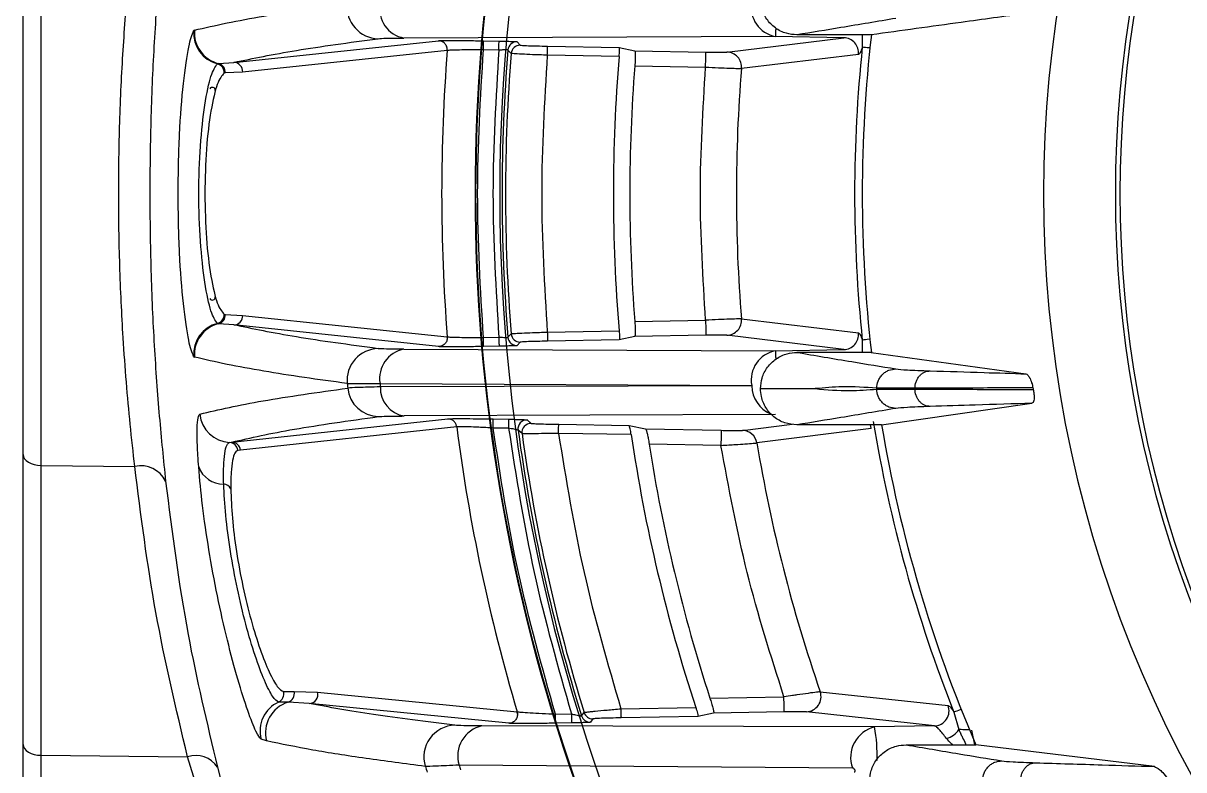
# Model space of a CAD drawing. Extents: x 17.3 to 113.1, y 4.8 to 84.5.
# Drawn here: x 103.273 to 105.195, y 34.952 to 36.189 of the extents above; entities that cross this region are included whole.
import ezdxf

# ---------------------------------------------------------------- set-up
doc = ezdxf.new("R2010")
doc.units = 0
doc.header["$MEASUREMENT"] = 0
doc.layers.add('OBJECT', color=7, linetype='CONTINUOUS')

msp = doc.modelspace()

# ---------------------------------------------------------------- linework, layer by layer
at = {"layer": 'OBJECT'}
for p, q in [((103.2727, 34.4065), (103.2727, 37.2701)), ((103.3022, 35.4562), (103.3022, 36.3568)), ((103.5563, 36.1772), (103.555, 36.1762)), ((104.5191, 36.1667), (103.9035, 36.1642)), ((104.6322, 36.1647), (104.5191, 36.1667)), ((104.6777, 36.1695), (104.5544, 36.1695)), ((104.6626, 36.1695), (104.6627, 36.149)), ((103.6217, 36.1239), (103.9607, 36.1598)), ((104.0354, 36.1597), (104.0609, 36.1592)), ((104.0909, 36.1582), (104.0962, 36.1524)), ((104.1412, 36.1508), (104.2599, 36.1488)), ((104.2599, 36.1488), (104.2858, 36.1431)), ((104.4384, 36.141), (104.6322, 36.1647)), ((103.9753, 36.1437), (103.6362, 36.108)), ((103.9753, 36.1437), (103.9753, 36.1448)), ((103.9753, 36.1448), (103.9753, 36.1437)), ((104.0607, 36.1442), (104.0351, 36.1447)), ((104.081, 36.1386), (104.0757, 36.1444)), ((104.2599, 36.1338), (104.1409, 36.1358)), ((104.2858, 36.1431), (104.4035, 36.141)), ((104.6565, 36.1372), (104.4627, 36.1139)), ((103.5943, 36.1215), (103.5962, 36.122)), ((103.5962, 36.122), (103.6217, 36.1239)), ((103.6362, 36.108), (103.6075, 36.1066)), ((104.2859, 36.1181), (104.4031, 36.116)), ((103.6075, 36.1066), (103.6055, 36.1061)), ((103.6055, 35.7068), (103.6075, 35.7064)), ((103.6075, 35.7064), (103.6362, 35.7049)), ((103.6362, 35.7049), (103.9753, 35.6693)), ((103.5962, 35.6909), (103.5943, 35.6915)), ((103.6217, 35.6891), (103.5962, 35.6909)), ((103.9607, 35.6531), (103.6217, 35.6891)), ((104.2859, 35.6949), (104.4031, 35.6969)), ((104.4627, 35.699), (104.6565, 35.6757)), ((103.9753, 35.6681), (103.9753, 35.6693)), ((103.9753, 35.6693), (103.9753, 35.6681)), ((104.0351, 35.6683), (104.0607, 35.6687)), ((104.0757, 35.6685), (104.081, 35.6744)), ((104.1409, 35.6771), (104.2599, 35.6792)), ((104.2858, 35.6699), (104.2599, 35.6642)), ((104.4035, 35.6719), (104.2858, 35.6699)), ((104.6322, 35.6483), (104.4384, 35.672)), ((103.9035, 35.6487), (104.5191, 35.6463)), ((104.0609, 35.6537), (104.0354, 35.6533)), ((104.0962, 35.6606), (104.0909, 35.6548)), ((104.2599, 35.6642), (104.1412, 35.6621)), ((104.5191, 35.6463), (104.6322, 35.6483)), ((104.6627, 35.6639), (104.6626, 35.6435)), ((103.555, 35.6368), (103.5563, 35.6358)), ((104.6777, 35.6435), (104.5544, 35.6435)), ((104.6777, 35.6435), (104.9339, 35.608)), ((103.8638, 35.5921), (104.4795, 35.5886)), ((104.4796, 35.5879), (103.8644, 35.5865)), ((104.4941, 35.5834), (104.4941, 35.5836)), ((104.6867, 35.5828), (104.6867, 35.5842)), ((104.75, 35.5829), (104.75, 35.5841)), ((104.6947, 35.5235), (104.9438, 35.5592)), ((103.6183, 35.4949), (103.9763, 35.5335)), ((104.5191, 35.5406), (103.904, 35.5382)), ((104.0514, 35.5333), (104.0772, 35.5329)), ((104.1076, 35.5318), (104.1141, 35.526)), ((103.9908, 35.5204), (103.6328, 35.4817)), ((104.0769, 35.5179), (104.0512, 35.5183)), ((104.099, 35.509), (104.0925, 35.5148)), ((104.1598, 35.5244), (104.2764, 35.5224)), ((104.2764, 35.5224), (104.3037, 35.5167)), ((104.3037, 35.5167), (104.4289, 35.5145)), ((104.4642, 35.5144), (104.5467, 35.5248)), ((104.6777, 35.5174), (104.4882, 35.4935)), ((104.6947, 35.5235), (104.5544, 35.5235)), ((103.6144, 35.4944), (103.6183, 35.4949)), ((104.2799, 35.5073), (104.1595, 35.5094)), ((103.6328, 35.4817), (103.6283, 35.4813)), ((104.4285, 35.4895), (104.3097, 35.4916)), ((103.3022, 35.4562), (103.4575, 35.4545)), ((103.3022, 34.9762), (103.3022, 35.4562)), ((103.704, 35.0816), (103.7215, 35.082)), ((103.7215, 35.082), (103.7604, 35.0806)), ((103.7604, 35.0806), (104.0909, 35.0483)), ((104.4103, 35.071), (104.533, 35.0731)), ((104.5931, 35.0813), (104.8048, 35.0588)), ((103.7114, 35.064), (103.6958, 35.0643)), ((103.7463, 35.0619), (103.7114, 35.064)), ((104.077, 35.0291), (103.7463, 35.0619)), ((104.2628, 35.0532), (104.3869, 35.0553)), ((104.0909, 35.0483), (104.0915, 35.0441)), ((104.0916, 35.0441), (104.091, 35.0483)), ((104.1544, 35.0443), (104.1809, 35.0447)), ((104.1977, 35.0413), (104.2019, 35.0471)), ((104.2165, 35.0366), (104.2123, 35.0308)), ((104.3905, 35.0404), (104.2631, 35.0382)), ((104.4163, 35.0461), (104.3905, 35.0404)), ((104.5334, 35.0481), (104.4163, 35.0461)), ((104.7822, 35.0248), (104.5701, 35.0482)), ((104.8146, 35.0476), (104.8227, 35.0188)), ((104.6832, 35.0231), (104.0327, 35.0249)), ((104.1812, 35.0298), (104.1547, 35.0293)), ((104.7822, 35.0248), (104.6832, 35.0231)), ((104.8434, 35.0179), (104.8486, 34.9935)), ((103.676, 34.9999), (103.6668, 35.0027)), ((104.7353, 34.9935), (104.8508, 34.9935)), ((105.1467, 34.9576), (104.8508, 34.9935)), ((103.3022, 34.9762), (103.5449, 34.9736)), ((103.3022, 34.856), (103.3022, 34.9762)), ((103.5624, 34.9165), (103.5449, 34.9736)), ((103.5945, 34.9563), (103.6117, 34.8904)), ((104.6464, 34.9551), (103.9947, 34.96))]:
    msp.add_line(p, q, dxfattribs=at)
at = {"layer": 'OBJECT', "flags": 128}
for points in [[(104.0351, 36.1447), (104.0352, 36.1476), (104.0352, 36.1504), (104.0353, 36.1529), (104.0353, 36.1552), (104.0354, 36.1571), (104.0354, 36.1585), (104.0354, 36.1593), (104.0354, 36.1597)], [(104.0607, 36.1442), (104.0607, 36.1471), (104.0608, 36.1499), (104.0608, 36.1525), (104.0608, 36.1547), (104.0609, 36.1566), (104.0609, 36.158), (104.0609, 36.1589), (104.0609, 36.1592)], [(104.1409, 36.1358), (104.141, 36.1387), (104.141, 36.1415), (104.1411, 36.1441), (104.1411, 36.1464), (104.1411, 36.1482), (104.1412, 36.1496), (104.1412, 36.1505), (104.1412, 36.1508)], [(104.6753, 36.1477), (104.6745, 36.1478), (104.6709, 36.1482), (104.6678, 36.1485), (104.6654, 36.1487), (104.6636, 36.1489), (104.6627, 36.149)], [(104.4031, 36.116), (104.4032, 36.1209), (104.4033, 36.1255), (104.4033, 36.1298), (104.4034, 36.1336), (104.4035, 36.1367), (104.4035, 36.139), (104.4035, 36.1405), (104.4035, 36.141)], [(104.4031, 35.6969), (104.4032, 35.6921), (104.4033, 35.6875), (104.4033, 35.6832), (104.4034, 35.6794), (104.4035, 35.6763), (104.4035, 35.674), (104.4035, 35.6725), (104.4035, 35.6719)], [(104.0354, 35.6533), (104.0354, 35.6536), (104.0354, 35.6545), (104.0354, 35.6559), (104.0353, 35.6578), (104.0353, 35.66), (104.0352, 35.6626), (104.0352, 35.6654), (104.0351, 35.6683)], [(104.0607, 35.6687), (104.0607, 35.6658), (104.0608, 35.6631), (104.0608, 35.6605), (104.0608, 35.6582), (104.0609, 35.6564), (104.0609, 35.655), (104.0609, 35.6541), (104.0609, 35.6537)], [(104.1409, 35.6771), (104.141, 35.6742), (104.141, 35.6714), (104.1411, 35.6689), (104.1411, 35.6666), (104.1411, 35.6647), (104.1412, 35.6633), (104.1412, 35.6625), (104.1412, 35.6621)], [(104.6753, 35.6653), (104.6745, 35.6652), (104.6709, 35.6648), (104.6678, 35.6645), (104.6654, 35.6642), (104.6636, 35.664), (104.6627, 35.6639)], [(104.0512, 35.5183), (104.0512, 35.5212), (104.0513, 35.524), (104.0513, 35.5266), (104.0514, 35.5288), (104.0514, 35.5307), (104.0514, 35.5321), (104.0514, 35.533), (104.0514, 35.5333)], [(104.0769, 35.5179), (104.077, 35.5208), (104.077, 35.5235), (104.0771, 35.5261), (104.0771, 35.5284), (104.0771, 35.5302), (104.0772, 35.5316), (104.0772, 35.5325), (104.0772, 35.5329)], [(104.1595, 35.5094), (104.1596, 35.5123), (104.1596, 35.5151), (104.1597, 35.5177), (104.1597, 35.5199), (104.1598, 35.5218), (104.1598, 35.5232), (104.1598, 35.5241), (104.1598, 35.5244)], [(104.4289, 35.5145), (104.4289, 35.5139), (104.4289, 35.5125), (104.4289, 35.5101), (104.4288, 35.507), (104.4287, 35.5033), (104.4287, 35.499), (104.4286, 35.4943), (104.4285, 35.4895)], [(104.6777, 35.5174), (104.6767, 35.5216), (104.6759, 35.5235)], [(103.2727, 35.4742), (103.2733, 35.4707), (103.2749, 35.4674), (103.2776, 35.4643), (103.2813, 35.4616), (103.2858, 35.4593), (103.2909, 35.4576), (103.2964, 35.4566), (103.3022, 35.4562)], [(104.5334, 35.0481), (104.5334, 35.0487), (104.5334, 35.0501), (104.5333, 35.0525), (104.5333, 35.0556), (104.5332, 35.0594), (104.5331, 35.0636), (104.533, 35.0683), (104.533, 35.0731)], [(104.2628, 35.0532), (104.2629, 35.0503), (104.2629, 35.0475), (104.263, 35.0449), (104.263, 35.0426), (104.263, 35.0408), (104.2631, 35.0394), (104.2631, 35.0385), (104.2631, 35.0382)], [(104.8264, 35.0523), (104.8257, 35.052), (104.8223, 35.0506), (104.8194, 35.0495), (104.8171, 35.0486), (104.8155, 35.0479), (104.8146, 35.0476)], [(104.1547, 35.0293), (104.1547, 35.0296), (104.1547, 35.0305), (104.1547, 35.0319), (104.1546, 35.0338), (104.1546, 35.036), (104.1545, 35.0386), (104.1545, 35.0414), (104.1544, 35.0443)], [(104.1809, 35.0447), (104.181, 35.0419), (104.181, 35.0391), (104.1811, 35.0365), (104.1811, 35.0342), (104.1812, 35.0324), (104.1812, 35.031), (104.1812, 35.0301), (104.1812, 35.0298)], [(104.8404, 35.0181), (104.8403, 35.0181), (104.8373, 35.0182), (104.8344, 35.0183), (104.8317, 35.0185), (104.8291, 35.0186), (104.8267, 35.0187), (104.8245, 35.0188), (104.8227, 35.0188)], [(103.2727, 34.9942), (103.2733, 34.9907), (103.2749, 34.9874), (103.2776, 34.9843), (103.2813, 34.9816), (103.2858, 34.9793), (103.2909, 34.9776), (103.2964, 34.9766), (103.3022, 34.9762)]]:
    msp.add_lwpolyline(points, dxfattribs=at)
at = {"layer": 'OBJECT'}
for centre, radius, start, end in [((106.9727, 35.9065), 2.0098, 135.4001, 224.5999), ((106.9727, 35.9065), 1.8907, 138.3698, 221.6302), ((106.9727, 35.9065), 1.8831, 138.6329, 221.3671), ((106.9727, 35.9065), 2.9107, 155.7609, 204.2391), ((106.9727, 35.9065), 2.9515, 160.6731, 199.3269), ((106.9727, 35.9065), 2.9505, 160.5838, 199.4162), ((104.5282, 36.2153), 0.0495, 169.5178, 259.4001), ((103.8618, 36.2157), 0.0525, 174.3246, 268.6355), ((103.9123, 36.2127), 0.0492, 170.4609, 259.6117), ((103.6075, 36.1725), 0.0527, 175.9384, 255.4779), ((103.6087, 36.1731), 0.0525, 175.5226, 256.2377), ((106.9727, 35.9065), 2.31, 173.4625, 186.5375), ((104.0907, 36.1432), 0.015, 89.0181, 175.2864), ((104.0959, 36.1374), 0.015, 89.0184, 175.3913), ((104.6316, 36.1397), 0.025, 354.3064, 88.6166), ((106.9727, 35.9065), 2.3227, 174.0063, 185.9937), ((106.9727, 35.9065), 3.0068, 175.4759, 184.5241), ((106.9727, 35.9065), 3.0068, 175.4759, 184.5241), ((103.9754, 36.1455), 0.0019, 264.6822, 265.8618), ((106.9727, 35.9065), 2.9067, 175.3046, 184.6954), ((106.9727, 35.9065), 2.901, 175.4106, 184.5894), ((106.9727, 35.9065), 2.7223, 175.2106, 184.7894), ((104.4378, 36.116), 0.025, 355.2594, 88.6223), ((103.5904, 36.1069), 0.0151, 357.1808, 74.8293), ((103.5925, 36.1075), 0.015, 356.4513, 75.9149), ((103.6213, 36.1089), 0.015, 356.474, 88.5452), ((106.9727, 35.9065), 2.6951, 175.497, 184.503), ((106.9727, 35.9065), 2.5186, 175.2757, 184.7243), ((103.5859, 36.0776), 0.005, 0, 147.4319), ((103.5859, 35.7353), 0.005, 212.5681, 0), ((103.5904, 35.7061), 0.0151, 285.1707, 2.8192), ((103.5925, 35.7054), 0.015, 284.0851, 3.5487), ((103.6213, 35.704), 0.015, 271.4548, 3.526), ((103.6075, 35.6405), 0.0527, 104.5221, 184.0616), ((103.6087, 35.6399), 0.0525, 103.7618, 184.4779), ((104.4378, 35.697), 0.025, 271.3765, 4.7413), ((103.9754, 35.6674), 0.0019, 94.1382, 95.3178), ((104.0907, 35.6698), 0.015, 184.7136, 270.9819), ((104.0959, 35.6756), 0.015, 184.6087, 270.9816), ((104.6316, 35.6732), 0.025, 271.3841, 5.6929), ((103.8618, 35.5973), 0.0525, 91.3645, 185.6752), ((103.9123, 35.6003), 0.0492, 100.3883, 189.5391), ((104.5282, 35.5976), 0.0495, 100.5999, 190.4822), ((106.9727, 35.9065), 3.1787, 185.6762, 185.8165), ((106.9727, 35.9065), 3.1248, 185.7738, 185.8783), ((103.8625, 35.5895), 0.0524, 185.6746, 268.697), ((103.9114, 35.5847), 0.0471, 177.8397, 260.9475), ((104.5305, 35.5889), 0.0509, 181.1524, 247.2578), ((103.6173, 35.5468), 0.0525, 186.1133, 266.8308), ((104.1073, 35.5168), 0.015, 89.0244, 187.7188), ((106.9727, 35.9065), 3.0068, 187.3777, 196.5831), ((106.9727, 35.9065), 3.0068, 187.3777, 196.5831), ((106.9727, 35.9065), 2.9067, 187.7442, 197.3155), ((104.1139, 35.511), 0.015, 89.0258, 187.8498), ((104.4636, 35.4895), 0.0249, 9.2359, 88.6977), ((106.9727, 35.9065), 2.3227, 189.3487, 201.7023), ((106.9727, 35.9065), 2.31, 189.5438, 203.2808), ((103.6135, 35.4795), 0.0149, 6.9843, 86.5632), ((103.6179, 35.4799), 0.0149, 6.9984, 88.6172), ((106.9727, 35.9065), 2.901, 187.876, 197.2309), ((106.9727, 35.9065), 2.7223, 188.4312, 198.2199), ((106.9727, 35.9065), 2.5186, 189.4377, 199.1243), ((106.9727, 35.9065), 2.6951, 188.8556, 198.0596), ((103.4676, 35.41), 0.0457, 26.2358, 102.7698), ((103.604, 35.4688), 0.0433, 200.2316, 271.156), ((103.6043, 35.4121), 0.0134, 24.068, 87.8165), ((103.6895, 35.078), 0.015, 294.9098, 14.052), ((103.7069, 35.0783), 0.015, 287.3222, 14.1875), ((103.7459, 35.0769), 0.015, 271.5619, 14.288), ((104.5694, 35.0732), 0.025, 271.5008, 18.9277), ((103.7176, 35.0164), 0.0526, 114.4662, 195.1019), ((103.7267, 35.0137), 0.0526, 106.9452, 195.2625), ((104.7815, 35.0498), 0.025, 271.5261, 21.1214), ((104.0911, 35.048), 0.000362, 103.4347, 109.635), ((104.212, 35.0458), 0.015, 197.3297, 270.986), ((104.2162, 35.0516), 0.015, 197.2468, 270.984), ((103.989, 34.9734), 0.0525, 91.4584, 197.2006), ((104.0437, 34.9749), 0.0512, 102.3928, 196.9058), ((104.6953, 34.9726), 0.0519, 103.4062, 199.6375), ((104.4071, 34.9744), 0.2803, 358.5528, 9.9891), ((104.7917, 35.0398), 0.0374, 286.7506, 326.0142), ((103.5585, 34.9327), 0.0431, 33.247, 108.3204), ((106.9727, 35.9065), 3.1787, 197.364, 197.5454), ((106.9727, 35.9065), 3.1248, 197.6308, 197.7829)]:
    msp.add_arc(centre, radius, start, end, dxfattribs=at)
msp.add_ellipse((106.6115, 35.9065), major_axis=(1.6983, 0), ratio=0.977124, start_param=3.336501, end_param=3.338452, dxfattribs=at)
for points, knots in [([(103.5085, 36.3828), (103.5049, 36.3476), (103.4977, 36.2773), (103.4893, 36.1589), (103.4835, 36.0345), (103.4827, 35.9492), (103.4824, 35.9065)], [0, 0, 0, 0, 0.250229, 0.500882, 0.749824, 1, 1, 1, 1]), ([(103.4575, 35.4545), (103.4549, 35.4776), (103.45, 35.5221), (103.4435, 35.594), (103.4371, 35.6811), (103.4322, 35.7856), (103.4302, 35.906), (103.4321, 36.0265), (103.4377, 36.1446), (103.4465, 36.258), (103.4538, 36.325), (103.4575, 36.3584)], [0, 0, 0, 0, 0.08716, 0.168378, 0.249872, 0.377198, 0.499566, 0.621999, 0.749352, 0.874781, 1, 1, 1, 1]), ([(104.5544, 36.1695), (104.5485, 36.17), (104.5358, 36.1711), (104.518, 36.1802), (104.5037, 36.195), (104.4954, 36.2123), (104.4945, 36.2242), (104.4941, 36.2294)], [0, 0, 0, 0, 0.1876001, 0.4047628, 0.6207737, 0.8351753, 1, 1, 1, 1]), ([(103.5563, 36.1772), (103.5735, 36.1812), (103.6072, 36.1891), (103.6691, 36.2004), (103.7354, 36.2109), (103.7853, 36.2176), (103.8096, 36.2209)], [0, 0, 0, 0, 0.27038, 0.527173, 0.77038, 1, 1, 1, 1]), ([(104.9339, 36.2049), (104.8981, 36.2), (104.8125, 36.1882), (104.7273, 36.1764), (104.6777, 36.1695)], [0, 0, 0, 0, 0.4174352, 1, 1, 1, 1]), ([(104.7185, 36.1968), (104.6882, 36.1917), (104.6342, 36.1826), (104.5788, 36.1735), (104.5544, 36.1695)], [0, 0, 0, 0, 0.560008, 1, 1, 1, 1]), ([(103.5292, 35.9065), (103.5297, 35.9398), (103.5307, 36.0065), (103.5379, 36.0925), (103.5471, 36.1564), (103.5523, 36.1696), (103.555, 36.1762)], [0, 0, 0, 0, 0.24993, 0.499886, 0.749919, 1, 1, 1, 1]), ([(104.5193, 36.1808), (104.5193, 36.1807), (104.5192, 36.1777), (104.5192, 36.1732), (104.5191, 36.1679), (104.5191, 36.1671), (104.5191, 36.1667)], [0, 0, 0, 0, 0.010362, 0.31461, 0.644508, 1, 1, 1, 1]), ([(103.6217, 36.1239), (103.6537, 36.1306), (103.7177, 36.144), (103.8129, 36.1568), (103.8605, 36.1632)], [0, 0, 0, 0, 0.500229, 1, 1, 1, 1]), ([(103.8605, 36.1632), (103.8641, 36.1635), (103.8713, 36.164), (103.8928, 36.1642), (103.9035, 36.1642)], [0, 0, 0, 0, 0.50157, 1, 1, 1, 1]), ([(103.9607, 36.1598), (103.9628, 36.1599), (103.9668, 36.1602), (103.9845, 36.1602), (104.0081, 36.1601), (104.0263, 36.1598), (104.0354, 36.1597)], [0, 0, 0, 0, 0.249768, 0.4995238, 0.7492807, 1, 1, 1, 1]), ([(103.9753, 36.1448), (103.9751, 36.1467), (103.9748, 36.1496), (103.9729, 36.1531), (103.971, 36.1555), (103.9687, 36.1574), (103.9653, 36.1592), (103.9625, 36.1596), (103.9607, 36.1598)], [0, 0, 0, 0, 0.24273, 0.37241, 0.504167, 0.635321, 0.763244, 1, 1, 1, 1]), ([(104.0609, 36.1592), (104.0648, 36.1591), (104.0726, 36.159), (104.0824, 36.1587), (104.0894, 36.1584), (104.0904, 36.1583), (104.0909, 36.1582)], [0, 0, 0, 0, 0.250044, 0.499888, 0.749256, 1, 1, 1, 1]), ([(104.0962, 36.1524), (104.0969, 36.1523), (104.0984, 36.1521), (104.1089, 36.1516), (104.1237, 36.1512), (104.1353, 36.151), (104.1412, 36.1508)], [0, 0, 0, 0, 0.249982, 0.499767, 0.74945, 1, 1, 1, 1]), ([(104.2599, 36.1338), (104.2601, 36.1354), (104.2603, 36.1388), (104.2605, 36.1433), (104.2605, 36.1467), (104.2602, 36.1485), (104.26, 36.1487), (104.2599, 36.1488)], [0, 0, 0, 0, 0.216298, 0.432623, 0.648379, 0.864059, 1, 1, 1, 1]), ([(104.6627, 36.149), (104.6616, 36.1457), (104.6593, 36.139), (104.6574, 36.1378), (104.6565, 36.1372)], [0, 0, 0, 0, 0.500466, 1, 1, 1, 1]), ([(104.0351, 36.1447), (104.0278, 36.1447), (104.0133, 36.1447), (103.9941, 36.1444), (103.98, 36.1441), (103.9768, 36.1438), (103.9753, 36.1437)], [0, 0, 0, 0, 0.250493, 0.500022, 0.762711, 1, 1, 1, 1]), ([(104.0351, 35.6683), (104.0303, 35.7477), (104.0207, 35.9065), (104.0303, 36.0653), (104.0351, 36.1447)], [0, 0, 0, 0, 0.5, 1, 1, 1, 1]), ([(104.0757, 36.1444), (104.0755, 36.1445), (104.075, 36.1446), (104.0716, 36.1446), (104.0676, 36.1445), (104.0639, 36.1444), (104.0618, 36.1443), (104.0607, 36.1442)], [0, 0, 0, 0, 0.2470524, 0.4994546, 0.7263682, 0.8574523, 1, 1, 1, 1]), ([(104.1409, 36.1358), (104.1366, 36.136), (104.1282, 36.1363), (104.1134, 36.1368), (104.0975, 36.1375), (104.084, 36.1382), (104.082, 36.1385), (104.081, 36.1386)], [0, 0, 0, 0, 0.140047, 0.270377, 0.50094, 0.75227, 1, 1, 1, 1]), ([(104.2858, 36.1431), (104.286, 36.1428), (104.2865, 36.1421), (104.2867, 36.1377), (104.2867, 36.1312), (104.2863, 36.1243), (104.286, 36.1198), (104.2859, 36.1181)], [0, 0, 0, 0, 0.216941, 0.43392, 0.650102, 0.865818, 1, 1, 1, 1]), ([(104.4035, 36.141), (104.4078, 36.141), (104.4162, 36.1408), (104.4272, 36.1408), (104.4355, 36.1408), (104.4374, 36.1409), (104.4384, 36.141)], [0, 0, 0, 0, 0.250006, 0.499959, 0.74959, 1, 1, 1, 1]), ([(103.5943, 35.6915), (103.5908, 35.6964), (103.5838, 35.7063), (103.5732, 35.7567), (103.5656, 35.8257), (103.5628, 35.9065), (103.5656, 35.9874), (103.5732, 36.0563), (103.5838, 36.1067), (103.5908, 36.1165), (103.5943, 36.1215)], [0, 0, 0, 0, 0.125649, 0.250726, 0.375502, 0.500092, 0.624668, 0.749422, 0.874515, 1, 1, 1, 1]), ([(104.4031, 36.116), (104.4103, 36.1157), (104.4248, 36.1151), (104.4435, 36.1144), (104.4576, 36.1139), (104.461, 36.1139), (104.4627, 36.1139)], [0, 0, 0, 0, 0.249951, 0.499907, 0.745028, 1, 1, 1, 1]), ([(103.6055, 36.1061), (103.6017, 36.1017), (103.5942, 36.0928), (103.5833, 36.0463), (103.5751, 35.9821), (103.574, 35.9317), (103.5734, 35.9065)], [0, 0, 0, 0, 0.25068, 0.500935, 0.750645, 1, 1, 1, 1]), ([(103.4824, 35.9065), (103.4827, 35.8638), (103.4835, 35.7784), (103.4893, 35.6541), (103.4978, 35.5355), (103.5049, 35.4653), (103.5085, 35.4302)], [0, 0, 0, 0, 0.249549, 0.499968, 0.749833, 1, 1, 1, 1]), ([(103.555, 35.6368), (103.5523, 35.6434), (103.547, 35.6566), (103.5379, 35.7206), (103.5307, 35.8065), (103.5297, 35.8732), (103.5292, 35.9065)], [0, 0, 0, 0, 0.250566, 0.500351, 0.750175, 1, 1, 1, 1]), ([(103.5734, 35.9065), (103.574, 35.8813), (103.5751, 35.8309), (103.5833, 35.7667), (103.5942, 35.7201), (103.6017, 35.7113), (103.6055, 35.7068)], [0, 0, 0, 0, 0.249291, 0.498953, 0.749084, 1, 1, 1, 1]), ([(103.8605, 35.6497), (103.8129, 35.6561), (103.7177, 35.6689), (103.6537, 35.6824), (103.6217, 35.6891)], [0, 0, 0, 0, 0.499771, 1, 1, 1, 1]), ([(104.2859, 35.6949), (104.2861, 35.6921), (104.2865, 35.6865), (104.2867, 35.679), (104.2867, 35.6734), (104.2863, 35.6704), (104.2859, 35.67), (104.2858, 35.6699)], [0, 0, 0, 0, 0.216324, 0.432667, 0.648514, 0.864292, 1, 1, 1, 1]), ([(104.4627, 35.699), (104.4612, 35.699), (104.458, 35.699), (104.444, 35.6986), (104.4248, 35.6978), (104.4103, 35.6972), (104.4031, 35.6969)], [0, 0, 0, 0, 0.235026, 0.499887, 0.74993, 1, 1, 1, 1]), ([(103.9753, 35.6681), (103.9751, 35.6662), (103.9748, 35.6633), (103.973, 35.6599), (103.9711, 35.6575), (103.9687, 35.6556), (103.9653, 35.6537), (103.9625, 35.6534), (103.9607, 35.6531)], [0, 0, 0, 0, 0.242736, 0.372413, 0.504175, 0.635328, 0.76326, 1, 1, 1, 1]), ([(103.9753, 35.6693), (103.9768, 35.6692), (103.98, 35.6689), (103.9941, 35.6685), (104.0133, 35.6683), (104.0279, 35.6683), (104.0351, 35.6683)], [0, 0, 0, 0, 0.237323, 0.500072, 0.750005, 1, 1, 1, 1]), ([(104.0607, 35.6687), (104.0618, 35.6687), (104.0639, 35.6686), (104.0676, 35.6685), (104.0716, 35.6684), (104.075, 35.6684), (104.0755, 35.6685), (104.0757, 35.6685)], [0, 0, 0, 0, 0.1426625, 0.2738495, 0.5009936, 0.7531375, 1, 1, 1, 1]), ([(104.081, 35.6744), (104.082, 35.6745), (104.084, 35.6748), (104.0975, 35.6755), (104.1134, 35.6761), (104.1282, 35.6767), (104.1366, 35.677), (104.1409, 35.6771)], [0, 0, 0, 0, 0.247954, 0.49951, 0.729887, 0.860093, 1, 1, 1, 1]), ([(104.2599, 35.6792), (104.2601, 35.6775), (104.2603, 35.6742), (104.2605, 35.6697), (104.2605, 35.6663), (104.2602, 35.6645), (104.26, 35.6643), (104.2599, 35.6642)], [0, 0, 0, 0, 0.216298, 0.432613, 0.648378, 0.864059, 1, 1, 1, 1]), ([(104.4384, 35.672), (104.4374, 35.6721), (104.4355, 35.6722), (104.4272, 35.6722), (104.4162, 35.6721), (104.4078, 35.672), (104.4035, 35.6719)], [0, 0, 0, 0, 0.249993, 0.499943, 0.749547, 1, 1, 1, 1]), ([(104.6565, 35.6757), (104.6574, 35.6751), (104.6593, 35.6739), (104.6616, 35.6673), (104.6627, 35.6639)], [0, 0, 0, 0, 0.500843, 1, 1, 1, 1]), ([(103.9035, 35.6487), (103.8927, 35.6488), (103.8712, 35.649), (103.8641, 35.6495), (103.8605, 35.6497)], [0, 0, 0, 0, 0.501586, 1, 1, 1, 1]), ([(104.0354, 35.6533), (104.0263, 35.6531), (104.0081, 35.6529), (103.9845, 35.6527), (103.9669, 35.6528), (103.9628, 35.653), (103.9607, 35.6531)], [0, 0, 0, 0, 0.250088, 0.50011, 0.750076, 1, 1, 1, 1]), ([(104.0909, 35.6548), (104.0904, 35.6547), (104.0894, 35.6545), (104.0825, 35.6543), (104.0726, 35.654), (104.0648, 35.6538), (104.0609, 35.6537)], [0, 0, 0, 0, 0.250031, 0.499862, 0.749221, 1, 1, 1, 1]), ([(104.1412, 35.6621), (104.1354, 35.662), (104.1237, 35.6618), (104.1089, 35.6613), (104.0985, 35.6609), (104.0969, 35.6607), (104.0962, 35.6606)], [0, 0, 0, 0, 0.249996, 0.499787, 0.749464, 1, 1, 1, 1]), ([(104.5191, 35.6463), (104.5191, 35.6459), (104.5191, 35.6451), (104.5192, 35.6398), (104.5192, 35.6352), (104.5193, 35.6322), (104.5193, 35.632)], [0, 0, 0, 0, 0.354112, 0.682713, 0.985802, 1, 1, 1, 1]), ([(103.8096, 35.5921), (103.7853, 35.5953), (103.7354, 35.6021), (103.6691, 35.6126), (103.6072, 35.6239), (103.5735, 35.6317), (103.5563, 35.6358)], [0, 0, 0, 0, 0.22962, 0.472827, 0.72962, 1, 1, 1, 1]), ([(104.4941, 35.5836), (104.4946, 35.5895), (104.4957, 35.6021), (104.5049, 35.6196), (104.5195, 35.6337), (104.5369, 35.6421), (104.549, 35.6431), (104.5544, 35.6435)], [0, 0, 0, 0, 0.187684, 0.40036, 0.613504, 0.827953, 1, 1, 1, 1]), ([(104.5544, 35.6435), (104.5846, 35.6384), (104.6383, 35.6293), (104.694, 35.6202), (104.7185, 35.6162)], [0, 0, 0, 0, 0.56001, 1, 1, 1, 1]), ([(104.6867, 35.5842), (104.6871, 35.5882), (104.6878, 35.5944), (104.6918, 35.6018), (104.6959, 35.6069), (104.7009, 35.6111), (104.7083, 35.6151), (104.7145, 35.6157), (104.7185, 35.6162)], [0, 0, 0, 0, 0.239486, 0.368382, 0.499999, 0.631619, 0.760514, 1, 1, 1, 1]), ([(104.7185, 35.6162), (104.7234, 35.6156), (104.7333, 35.6145), (104.7611, 35.6135), (104.7751, 35.613)], [0, 0, 0, 0, 0.4992734, 1, 1, 1, 1]), ([(104.75, 35.5841), (104.7503, 35.5877), (104.7509, 35.5933), (104.754, 35.6), (104.7573, 35.6046), (104.7613, 35.6084), (104.7671, 35.612), (104.7719, 35.6126), (104.7751, 35.613)], [0, 0, 0, 0, 0.23958, 0.368438, 0.500003, 0.631566, 0.760422, 1, 1, 1, 1]), ([(104.7751, 35.613), (104.8049, 35.6121), (104.8582, 35.6104), (104.9108, 35.6088), (104.9339, 35.608)], [0, 0, 0, 0, 0.559976, 1, 1, 1, 1]), ([(104.9339, 35.608), (104.9349, 35.6076), (104.9367, 35.6068), (104.9398, 35.6022), (104.9424, 35.5962), (104.9444, 35.5896), (104.9451, 35.5864), (104.9454, 35.5851)], [0, 0, 0, 0, 0.307718, 0.5778428, 0.8496888, 0.9387044, 1, 1, 1, 1]), ([(103.8096, 35.5921), (103.8139, 35.5919), (103.8229, 35.5916), (103.8499, 35.5919), (103.8638, 35.5921)], [0, 0, 0, 0, 0.488529, 1, 1, 1, 1]), ([(104.4795, 35.5886), (104.4795, 35.5886), (104.4796, 35.5886), (104.4797, 35.5886), (104.4798, 35.5885), (104.4798, 35.5884), (104.4798, 35.5883), (104.4799, 35.5882), (104.4798, 35.5881), (104.4798, 35.5881), (104.4798, 35.588), (104.4798, 35.588), (104.4797, 35.5879), (104.4796, 35.5879), (104.4796, 35.5879)], [0, 0, 0, 0, 0.148468, 0.270231, 0.325884, 0.381013, 0.499286, 0.560363, 0.61485, 0.666487, 0.719001, 0.776021, 0.840631, 1, 1, 1, 1]), ([(103.5651, 35.5412), (103.5971, 35.5487), (103.6606, 35.5634), (103.7607, 35.5774), (103.8103, 35.5843)], [0, 0, 0, 0, 0.50338, 1, 1, 1, 1]), ([(103.8644, 35.5865), (103.8507, 35.5861), (103.8237, 35.5854), (103.8148, 35.5847), (103.8103, 35.5843)], [0, 0, 0, 0, 0.503406, 1, 1, 1, 1]), ([(104.495, 35.5835), (104.4948, 35.5835), (104.4945, 35.5835), (104.4942, 35.5836), (104.4941, 35.5836)], [0, 0, 0, 0, 0.560015, 1, 1, 1, 1]), ([(104.4941, 35.5834), (104.4943, 35.5834), (104.4945, 35.5834), (104.4948, 35.5835), (104.495, 35.5835)], [0, 0, 0, 0, 0.560018, 1, 1, 1, 1]), ([(104.5544, 35.5235), (104.5476, 35.5242), (104.5339, 35.5255), (104.5157, 35.536), (104.5021, 35.5513), (104.4951, 35.5681), (104.4944, 35.5791), (104.4941, 35.5834)], [0, 0, 0, 0, 0.217202, 0.434334, 0.650167, 0.864393, 1, 1, 1, 1]), ([(104.495, 35.5835), (104.495, 35.5835), (104.5119, 35.5835), (104.5393, 35.5835), (104.569, 35.5835), (104.5821, 35.5835), (104.5848, 35.5835), (104.5849, 35.5835)], [0, 0, 0, 0, 0.002275, 0.563506, 0.91051, 0.997261, 1, 1, 1, 1]), ([(104.6867, 35.5842), (104.6677, 35.5855), (104.6337, 35.5878), (104.5998, 35.5848), (104.5849, 35.5835)], [0, 0, 0, 0, 0.5599417, 1, 1, 1, 1]), ([(104.5849, 35.5835), (104.6039, 35.5818), (104.6378, 35.5788), (104.6718, 35.5816), (104.6867, 35.5828)], [0, 0, 0, 0, 0.560058, 1, 1, 1, 1]), ([(104.75, 35.5841), (104.7346, 35.584), (104.704, 35.584), (104.6925, 35.5841), (104.6867, 35.5842)], [0, 0, 0, 0, 0.500043, 1, 1, 1, 1]), ([(104.6867, 35.5828), (104.6925, 35.5828), (104.704, 35.5829), (104.7346, 35.5829), (104.75, 35.5829)], [0, 0, 0, 0, 0.499957, 1, 1, 1, 1]), ([(104.7185, 35.5508), (104.7145, 35.5512), (104.7083, 35.5519), (104.7009, 35.5559), (104.6959, 35.56), (104.6918, 35.5652), (104.6878, 35.5726), (104.6871, 35.5788), (104.6867, 35.5828)], [0, 0, 0, 0, 0.239486, 0.368381, 0.500001, 0.631618, 0.760514, 1, 1, 1, 1]), ([(104.9454, 35.5851), (104.9089, 35.5848), (104.8438, 35.5844), (104.7786, 35.5842), (104.75, 35.5841)], [0, 0, 0, 0, 0.560005, 1, 1, 1, 1]), ([(104.7751, 35.5539), (104.7719, 35.5543), (104.7671, 35.555), (104.7613, 35.5586), (104.7573, 35.5623), (104.754, 35.567), (104.7509, 35.5737), (104.7503, 35.5793), (104.75, 35.5829)], [0, 0, 0, 0, 0.239578, 0.368434, 0.499997, 0.631562, 0.76042, 1, 1, 1, 1]), ([(104.75, 35.5829), (104.7866, 35.5827), (104.8519, 35.5823), (104.9173, 35.582), (104.946, 35.5819)], [0, 0, 0, 0, 0.560003, 1, 1, 1, 1]), ([(104.946, 35.5819), (104.9462, 35.5809), (104.9466, 35.5789), (104.947, 35.5756), (104.9474, 35.572), (104.9474, 35.5675), (104.9467, 35.5609), (104.945, 35.5599), (104.9438, 35.5592)], [0, 0, 0, 0, 0.052378, 0.104943, 0.166385, 0.263152, 0.45742, 1, 1, 1, 1]), ([(104.7185, 35.5508), (104.6882, 35.5457), (104.6342, 35.5366), (104.5788, 35.5275), (104.5544, 35.5235)], [0, 0, 0, 0, 0.560008, 1, 1, 1, 1]), ([(104.7751, 35.5539), (104.7611, 35.5534), (104.7333, 35.5524), (104.7234, 35.5513), (104.7185, 35.5508)], [0, 0, 0, 0, 0.5007266, 1, 1, 1, 1]), ([(104.9438, 35.5592), (104.9126, 35.5582), (104.8569, 35.5565), (104.8001, 35.5547), (104.7751, 35.5539)], [0, 0, 0, 0, 0.560034, 1, 1, 1, 1]), ([(103.5634, 35.4538), (103.5625, 35.4666), (103.5608, 35.492), (103.5607, 35.519), (103.562, 35.5371), (103.564, 35.5399), (103.5651, 35.5412)], [0, 0, 0, 0, 0.251427, 0.50031, 0.75055, 1, 1, 1, 1]), ([(103.6183, 35.4949), (103.6499, 35.5021), (103.7131, 35.5165), (103.8119, 35.5303), (103.8613, 35.5371)], [0, 0, 0, 0, 0.499931, 1, 1, 1, 1]), ([(103.8613, 35.5371), (103.8648, 35.5374), (103.8719, 35.5379), (103.8933, 35.5381), (103.904, 35.5382)], [0, 0, 0, 0, 0.50155, 1, 1, 1, 1]), ([(103.9763, 35.5335), (103.9784, 35.5336), (103.9824, 35.5338), (104.0003, 35.5339), (104.024, 35.5337), (104.0423, 35.5335), (104.0514, 35.5333)], [0, 0, 0, 0, 0.249736, 0.499486, 0.74926, 1, 1, 1, 1]), ([(103.9908, 35.5204), (103.9904, 35.5221), (103.9896, 35.5255), (103.9861, 35.5299), (103.9815, 35.5328), (103.978, 35.5333), (103.9763, 35.5335)], [0, 0, 0, 0, 0.241912, 0.499998, 0.758083, 1, 1, 1, 1]), ([(104.0772, 35.5329), (104.0811, 35.5328), (104.0889, 35.5326), (104.0989, 35.5323), (104.106, 35.532), (104.1071, 35.5319), (104.1076, 35.5318)], [0, 0, 0, 0, 0.250074, 0.499948, 0.749383, 1, 1, 1, 1]), ([(104.0512, 35.5183), (104.0431, 35.5187), (104.0284, 35.5194), (104.0095, 35.5202), (103.9957, 35.5206), (103.9924, 35.5204), (103.9908, 35.5204)], [0, 0, 0, 0, 0.275543, 0.500053, 0.755367, 1, 1, 1, 1]), ([(104.1544, 35.0443), (104.1323, 35.1222), (104.0881, 35.2781), (104.0635, 35.4382), (104.0512, 35.5183)], [0, 0, 0, 0, 0.5, 1, 1, 1, 1]), ([(104.0925, 35.5148), (104.0922, 35.5149), (104.0918, 35.5151), (104.0898, 35.5155), (104.0875, 35.516), (104.0845, 35.5166), (104.0808, 35.5172), (104.0783, 35.5176), (104.0769, 35.5179)], [0, 0, 0, 0, 0.237397, 0.365483, 0.49985, 0.685091, 0.826417, 1, 1, 1, 1]), ([(104.0769, 35.5179), (104.0893, 35.4379), (104.1142, 35.2781), (104.1587, 35.1225), (104.1809, 35.0447)], [0, 0, 0, 0, 0.5, 1, 1, 1, 1]), ([(104.1141, 35.526), (104.1149, 35.5259), (104.1165, 35.5257), (104.1272, 35.5252), (104.1422, 35.5248), (104.1539, 35.5245), (104.1598, 35.5244)], [0, 0, 0, 0, 0.249938, 0.499709, 0.749412, 1, 1, 1, 1]), ([(104.2799, 35.5073), (104.2796, 35.5091), (104.2791, 35.5125), (104.2782, 35.517), (104.2773, 35.5205), (104.2767, 35.5221), (104.2765, 35.5223), (104.2764, 35.5224)], [0, 0, 0, 0, 0.220986, 0.441921, 0.663505, 0.883737, 1, 1, 1, 1]), ([(104.3037, 35.5167), (104.304, 35.5163), (104.3046, 35.5157), (104.3059, 35.5112), (104.3074, 35.5047), (104.3087, 35.4978), (104.3094, 35.4932), (104.3097, 35.4916)], [0, 0, 0, 0, 0.215815, 0.431524, 0.64986, 0.870923, 1, 1, 1, 1]), ([(104.4289, 35.5145), (104.4332, 35.5144), (104.4417, 35.5143), (104.4528, 35.5142), (104.4612, 35.5142), (104.4632, 35.5144), (104.4642, 35.5144)], [0, 0, 0, 0, 0.250056, 0.500017, 0.749736, 1, 1, 1, 1]), ([(103.6048, 35.4255), (103.6047, 35.4356), (103.6044, 35.4558), (103.6063, 35.4771), (103.6095, 35.4913), (103.6128, 35.4934), (103.6144, 35.4944)], [0, 0, 0, 0, 0.2510338, 0.4998421, 0.7502371, 1, 1, 1, 1]), ([(104.1595, 35.5094), (104.1545, 35.5093), (104.1467, 35.5092), (104.1319, 35.5089), (104.1192, 35.5088), (104.1091, 35.5087), (104.1014, 35.5087), (104.1, 35.5089), (104.099, 35.509)], [0, 0, 0, 0, 0.160614, 0.251042, 0.500138, 0.632039, 0.759464, 1, 1, 1, 1]), ([(104.1595, 35.5094), (104.172, 35.4323), (104.1971, 35.2781), (104.2409, 35.1281), (104.2628, 35.0532)], [0, 0, 0, 0, 0.499999, 1, 1, 1, 1]), ([(104.4285, 35.4895), (104.4329, 35.4898), (104.4411, 35.4902), (104.4549, 35.4911), (104.4699, 35.492), (104.4834, 35.493), (104.4866, 35.4933), (104.4882, 35.4935)], [0, 0, 0, 0, 0.150498, 0.284212, 0.500574, 0.757154, 1, 1, 1, 1]), ([(103.6283, 35.4813), (103.6265, 35.4804), (103.623, 35.4785), (103.6192, 35.4654), (103.6167, 35.4457), (103.6166, 35.427), (103.6166, 35.4176)], [0, 0, 0, 0, 0.249686, 0.500038, 0.748854, 1, 1, 1, 1]), ([(104.533, 35.0731), (104.5112, 35.1414), (104.4677, 35.278), (104.4416, 35.419), (104.4285, 35.4895)], [0, 0, 0, 0, 0.499999, 1, 1, 1, 1]), ([(103.5449, 34.9736), (103.526, 35.0531), (103.4881, 35.2125), (103.4677, 35.3737), (103.4575, 35.4545)], [0, 0, 0, 0, 0.498788, 1, 1, 1, 1]), ([(103.6668, 35.0027), (103.6642, 35.0057), (103.6591, 35.0117), (103.645, 35.0479), (103.6284, 35.0999), (103.6108, 35.1656), (103.594, 35.2397), (103.5798, 35.3167), (103.569, 35.3919), (103.5652, 35.4332), (103.5634, 35.4538)], [0, 0, 0, 0, 0.125399, 0.250033, 0.374938, 0.500007, 0.625107, 0.75017, 0.875155, 1, 1, 1, 1]), ([(103.5085, 35.4302), (103.5193, 35.3454), (103.5396, 35.1866), (103.5771, 35.0295), (103.5945, 34.9563)], [0, 0, 0, 0, 0.5337315, 1, 1, 1, 1]), ([(103.6958, 35.0643), (103.6927, 35.0663), (103.6865, 35.0702), (103.6725, 35.0983), (103.657, 35.1394), (103.6413, 35.1919), (103.627, 35.2517), (103.6155, 35.3142), (103.6075, 35.3754), (103.6057, 35.4088), (103.6048, 35.4255)], [0, 0, 0, 0, 0.1259449, 0.2510612, 0.3759101, 0.5005463, 0.6251221, 0.7498254, 0.8747778, 1, 1, 1, 1]), ([(103.6166, 35.4176), (103.6171, 35.402), (103.6183, 35.371), (103.6255, 35.3137), (103.6362, 35.2552), (103.6499, 35.1992), (103.6652, 35.1503), (103.6804, 35.1122), (103.6943, 35.0865), (103.7008, 35.0832), (103.704, 35.0816)], [0, 0, 0, 0, 0.124851, 0.24967, 0.374508, 0.499432, 0.624474, 0.749587, 0.874619, 1, 1, 1, 1]), ([(104.4103, 35.071), (104.4112, 35.0681), (104.4131, 35.0624), (104.4152, 35.0548), (104.4164, 35.0492), (104.4167, 35.0465), (104.4164, 35.0462), (104.4163, 35.0461)], [0, 0, 0, 0, 0.226997, 0.454286, 0.673654, 0.882632, 1, 1, 1, 1]), ([(104.5931, 35.0813), (104.5915, 35.0812), (104.5882, 35.0809), (104.5739, 35.0789), (104.5589, 35.0768), (104.545, 35.0749), (104.5377, 35.0738), (104.533, 35.0731)], [0, 0, 0, 0, 0.239222, 0.499413, 0.749031, 0.83492, 1, 1, 1, 1]), ([(103.9877, 35.0259), (103.9405, 35.0317), (103.8459, 35.0435), (103.7796, 35.0558), (103.7463, 35.0619)], [0, 0, 0, 0, 0.498752, 1, 1, 1, 1]), ([(104.2019, 35.0471), (104.2028, 35.0473), (104.2043, 35.0476), (104.2121, 35.0484), (104.2224, 35.0495), (104.2394, 35.0511), (104.255, 35.0525), (104.2628, 35.0532)], [0, 0, 0, 0, 0.243736, 0.370645, 0.50077, 0.750266, 1, 1, 1, 1]), ([(104.3869, 35.0553), (104.3875, 35.0536), (104.3886, 35.0502), (104.3898, 35.0456), (104.3906, 35.0423), (104.3908, 35.0406), (104.3906, 35.0405), (104.3905, 35.0404)], [0, 0, 0, 0, 0.227063, 0.454414, 0.673651, 0.882512, 1, 1, 1, 1]), ([(104.8048, 35.0588), (104.806, 35.0582), (104.8084, 35.057), (104.8126, 35.0507), (104.8146, 35.0476)], [0, 0, 0, 0, 0.502301, 1, 1, 1, 1]), ([(104.0916, 35.0441), (104.0914, 35.0421), (104.091, 35.0391), (104.0891, 35.0356), (104.0865, 35.0325), (104.0824, 35.0298), (104.0787, 35.0293), (104.077, 35.0291)], [0, 0, 0, 0, 0.251224, 0.383336, 0.515964, 0.770806, 1, 1, 1, 1]), ([(104.091, 35.0483), (104.0927, 35.0481), (104.0964, 35.0476), (104.1117, 35.0466), (104.1319, 35.0454), (104.1469, 35.0447), (104.1544, 35.0443)], [0, 0, 0, 0, 0.239397, 0.499824, 0.74984, 1, 1, 1, 1]), ([(104.1809, 35.0447), (104.1833, 35.0442), (104.1874, 35.0433), (104.1919, 35.0423), (104.1947, 35.0418), (104.1964, 35.0415), (104.1975, 35.0413), (104.1976, 35.0413), (104.1977, 35.0413)], [0, 0, 0, 0, 0.289508, 0.499704, 0.634355, 0.761754, 0.883155, 1, 1, 1, 1]), ([(104.2123, 35.0308), (104.2121, 35.0308), (104.2119, 35.0307), (104.2093, 35.0305), (104.2034, 35.0303), (104.1931, 35.03), (104.1852, 35.0298), (104.1812, 35.0298)], [0, 0, 0, 0, 0.12539, 0.250871, 0.500279, 0.749234, 1, 1, 1, 1]), ([(104.2631, 35.0382), (104.2572, 35.038), (104.2453, 35.0378), (104.2298, 35.0374), (104.221, 35.037), (104.2171, 35.0367), (104.2167, 35.0366), (104.2165, 35.0366)], [0, 0, 0, 0, 0.2497964, 0.4993225, 0.7486393, 0.8742464, 1, 1, 1, 1]), ([(104.5701, 35.0482), (104.569, 35.0483), (104.5669, 35.0484), (104.558, 35.0484), (104.5465, 35.0483), (104.5378, 35.0482), (104.5334, 35.0481)], [0, 0, 0, 0, 0.249807, 0.499703, 0.749172, 1, 1, 1, 1]), ([(104.0327, 35.0249), (104.0215, 35.025), (103.9992, 35.0251), (103.9915, 35.0256), (103.9877, 35.0259)], [0, 0, 0, 0, 0.501563, 1, 1, 1, 1]), ([(104.1547, 35.0293), (104.1454, 35.0291), (104.1268, 35.0289), (104.1024, 35.0287), (104.0836, 35.0287), (104.0792, 35.029), (104.077, 35.0291)], [0, 0, 0, 0, 0.250139, 0.500157, 0.750082, 1, 1, 1, 1]), ([(104.8024, 35.0039), (104.7981, 35.0094), (104.7916, 35.0178), (104.7852, 35.0237), (104.7832, 35.0244), (104.7822, 35.0248)], [0, 0, 0, 0, 0.4980807, 0.7579403, 1, 1, 1, 1]), ([(104.8227, 35.0188), (104.8231, 35.0179), (104.8238, 35.0164), (104.8249, 35.0138), (104.8265, 35.0103), (104.8295, 35.004), (104.8325, 34.9981), (104.8346, 34.9941), (104.8349, 34.9935)], [0, 0, 0, 0, 0.120326, 0.194795, 0.319342, 0.535997, 0.929097, 1, 1, 1, 1]), ([(103.9388, 34.9578), (103.9052, 34.9622), (103.8361, 34.9711), (103.7476, 34.9851), (103.7003, 34.9949), (103.676, 34.9999)], [0, 0, 0, 0, 0.315, 0.648332, 1, 1, 1, 1]), ([(104.6749, 34.9336), (104.6755, 34.9395), (104.6765, 34.9521), (104.6857, 34.9696), (104.7003, 34.9837), (104.7177, 34.9921), (104.7299, 34.9931), (104.7353, 34.9935)], [0, 0, 0, 0, 0.187681, 0.400355, 0.613499, 0.82795, 1, 1, 1, 1]), ([(104.7353, 34.9935), (104.7644, 34.9885), (104.8164, 34.9797), (104.8703, 34.9708), (104.894, 34.9669)], [0, 0, 0, 0, 0.560011, 1, 1, 1, 1]), ([(104.8125, 34.9935), (104.8118, 34.9941), (104.8079, 34.9975), (104.8049, 35.001), (104.8024, 35.0039)], [0, 0, 0, 0, 0.177897, 1, 1, 1, 1]), ([(103.9947, 34.96), (103.9806, 34.9593), (103.9528, 34.9578), (103.9434, 34.9578), (103.9388, 34.9578)], [0, 0, 0, 0, 0.509049, 1, 1, 1, 1]), ([(104.6491, 34.9485), (104.6495, 34.9486), (104.65, 34.9487), (104.6505, 34.9491), (104.6508, 34.9495), (104.6509, 34.9501), (104.6508, 34.9509), (104.6507, 34.9516), (104.6503, 34.9525), (104.6495, 34.9535), (104.6485, 34.9544), (104.6474, 34.955), (104.6467, 34.9551), (104.6464, 34.9551)], [0, 0, 0, 0, 0.1357382, 0.1945999, 0.250836, 0.311594, 0.3751405, 0.4380521, 0.5008882, 0.6198025, 0.7509404, 0.873702, 1, 1, 1, 1]), ([(104.8623, 34.9349), (104.8627, 34.9389), (104.8634, 34.9451), (104.8673, 34.9526), (104.8714, 34.9577), (104.8765, 34.9618), (104.8839, 34.9658), (104.89, 34.9665), (104.894, 34.9669)], [0, 0, 0, 0, 0.239492, 0.368378, 0.5, 0.631621, 0.760514, 1, 1, 1, 1]), ([(104.894, 34.9669), (104.8988, 34.9664), (104.9084, 34.9653), (104.936, 34.9643), (104.9498, 34.9638)], [0, 0, 0, 0, 0.498895, 1, 1, 1, 1]), ([(104.9255, 34.9358), (104.9259, 34.9393), (104.9264, 34.9447), (104.9295, 34.9512), (104.9326, 34.9556), (104.9365, 34.9593), (104.9421, 34.9628), (104.9468, 34.9634), (104.9498, 34.9638)], [0, 0, 0, 0, 0.239574, 0.36844, 0.500001, 0.631568, 0.760428, 1, 1, 1, 1]), ([(104.9498, 34.9638), (104.9867, 34.9626), (105.0526, 34.9606), (105.1179, 34.9585), (105.1467, 34.9576)], [0, 0, 0, 0, 0.55999, 1, 1, 1, 1]), ([(105.1467, 34.9576), (105.1493, 34.9564), (105.1535, 34.9544), (105.1619, 34.9461), (105.1679, 34.9383), (105.171, 34.9343)], [0, 0, 0, 0, 0.472798, 0.731903, 1, 1, 1, 1])]:
    msp.add_open_spline(points, degree=3, knots=knots, dxfattribs=at)
for points in [[(104.0607, 36.1442), (104.0558, 36.065), (104.0461, 35.9065), (104.0558, 35.748), (104.0607, 35.6687)], [(104.1409, 36.1358), (104.1363, 36.0594), (104.127, 35.9065), (104.1363, 35.7536), (104.1409, 35.6771)], [(104.4031, 35.6969), (104.3988, 35.7668), (104.3903, 35.9065), (104.3988, 36.0462), (104.4031, 36.116)]]:
    msp.add_open_spline(points, degree=3, dxfattribs=at)

doc.saveas('drawing.dxf')
